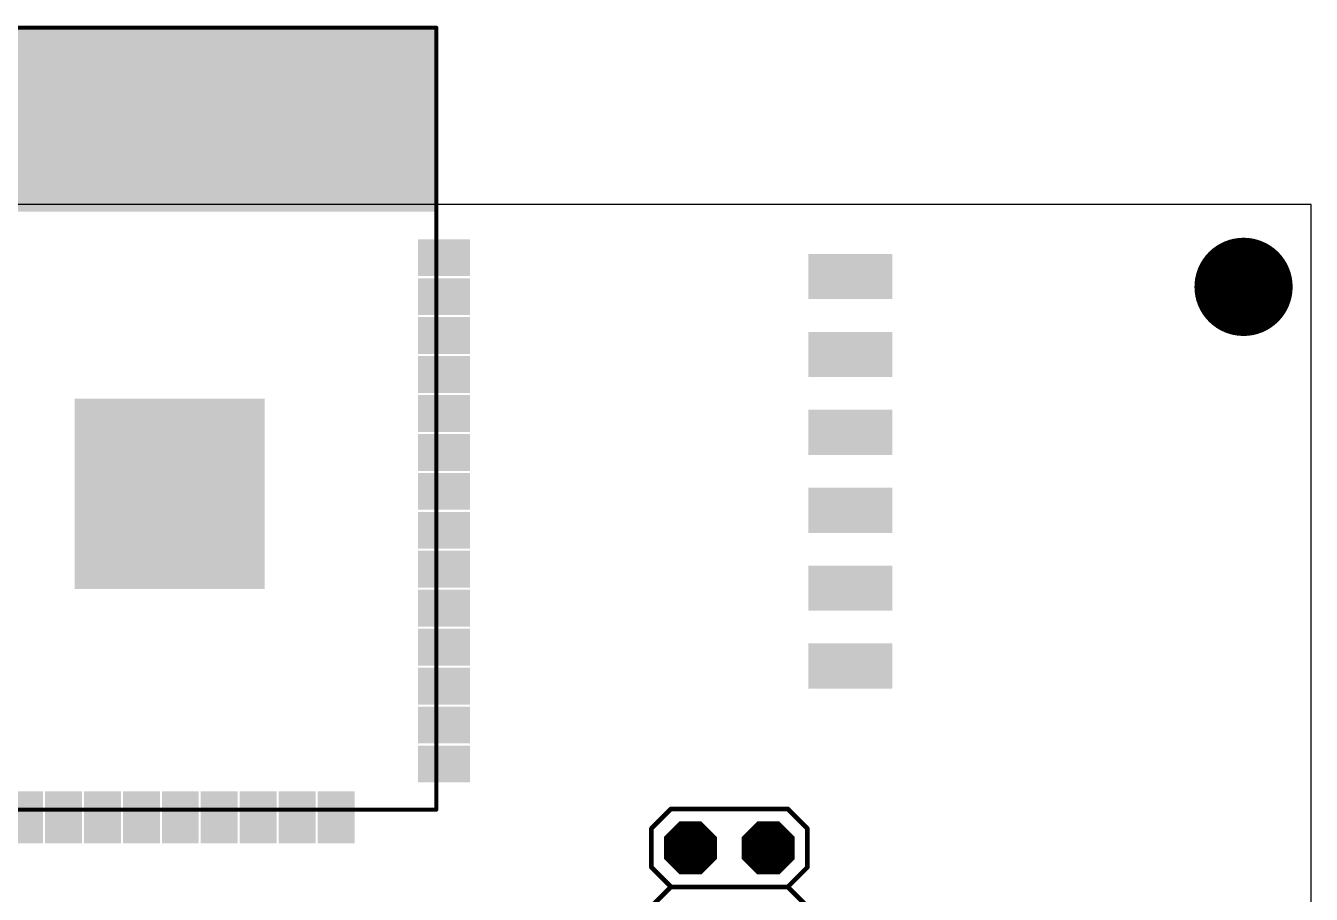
# Model space of a CAD drawing. Extents: x 0 to 100, y 0 to 76.
# Drawn here: x 58.07 to 100, y 47.5 to 75.83 of the extents above; entities that cross this region are included whole.
import ezdxf

# ---------------------------------------------------------------- set-up
doc = ezdxf.new("R2010")
doc.units = 0
for name, color, linetype in [('20', 31, 'CONTINUOUS'), ('22', 253, 'CONTINUOUS'), ('29', 253, 'CONTINUOUS'), ('41', 12, 'CONTINUOUS'), ('51', 253, 'CONTINUOUS')]:
    doc.layers.add(name, color=color, linetype=linetype)

# ---------------------------------------------------------------- blocks, each defined once
blk = doc.blocks.new('OCTAGONP')
at = {"const_width": 0.5}
blk.add_lwpolyline([(-0.25, -0.1036), (-0.25, 0.1036), (-0.1036, 0.25), (0.1036, 0.25), (0.25, 0.1036), (0.25, -0.1036), (0.1036, -0.25), (-0.1036, -0.25), (-0.25, -0.1036), (-0.25, 0.1036)], dxfattribs=at)
blk = doc.blocks.new('RECT')
blk.add_solid([(-0.5, -0.5), (0.5, -0.5), (-0.5, 0.5), (0.5, 0.5)])

msp = doc.modelspace()

# ---------------------------------------------------------------- linework, layer by layer
at = {"layer": '20'}
for p, q in [((99.9994, 70), (-0.0007, 70)), ((99.9994, 0), (99.9994, 70))]:
    msp.add_line(p, q, dxfattribs=at)
msp.add_circle((97.79, 67.31), 1.5, dxfattribs=at)
at = {"layer": '22', "const_width": 0.1524}
for points in [[(79.1133, 50.2847), (78.4783, 49.6497)], [(82.9233, 50.2847), (79.1133, 50.2847)], [(82.9233, 50.2847), (83.5583, 49.6497)], [(78.4783, 49.6497), (78.4783, 48.3797)], [(83.5583, 49.6497), (83.5583, 48.3797)], [(78.4783, 48.3797), (79.1133, 47.7447)], [(83.5583, 48.3797), (82.9233, 47.7447)], [(79.1133, 47.7447), (78.4783, 47.1097)], [(79.1133, 47.7447), (82.9233, 47.7447)], [(82.9233, 47.7447), (83.5583, 47.1097)]]:
    msp.add_lwpolyline(points, dxfattribs=at)
at = {"layer": '22', "const_width": 0.0762}
for points in [[(79.1133, 50.3228, 1), (79.1133, 50.2466)], [(79.1403, 50.2577, 1), (79.0864, 50.3116)], [(82.9503, 50.3116, 1), (82.8964, 50.2577)], [(82.9233, 50.2466, 1), (82.9233, 50.3228)], [(78.5164, 49.6497, 1), (78.4402, 49.6497)], [(78.4514, 49.6766, 1), (78.5053, 49.6227)], [(83.5964, 49.6497, 1), (83.5202, 49.6497)], [(83.5314, 49.6227, 1), (83.5853, 49.6766)], [(78.5053, 48.4066, 1), (78.4514, 48.3527)], [(78.4402, 48.3797, 1), (78.5164, 48.3797)], [(83.5202, 48.3797, 1), (83.5964, 48.3797)], [(83.5853, 48.3527, 1), (83.5314, 48.4066)], [(79.1133, 47.7828, 1), (79.1133, 47.7066)], [(79.1403, 47.7177, 1), (79.0864, 47.7716)], [(79.0864, 47.7177, 1), (79.1403, 47.7716)], [(82.9503, 47.7716, 1), (82.8964, 47.7177)], [(82.8964, 47.7716, 1), (82.9503, 47.7177)], [(82.9233, 47.7066, 1), (82.9233, 47.7828)]]:
    msp.add_lwpolyline(points, format="xyb", dxfattribs=at)
at = {"layer": '29', "const_width": 1.6016}
msp.add_lwpolyline([(97.79, 66.5092, 1), (97.79, 68.1108, 1), (97.79, 66.5092)], format="xyb", dxfattribs=at)
at = {"layer": '51', "const_width": 0.127}
for points in [[(53.4605, 75.7619), (71.4605, 75.7619)], [(71.4605, 75.7619), (71.4605, 50.2619)], [(71.4605, 50.2619), (53.4605, 50.2619)]]:
    msp.add_lwpolyline(points, dxfattribs=at)
at = {"layer": '51', "const_width": 0.0635}
for points in [[(71.4922, 75.7619, 1), (71.4287, 75.7619)], [(71.4605, 75.7301, 1), (71.4605, 75.7936)], [(71.4605, 50.2301, 1), (71.4605, 50.2936)], [(71.4287, 50.2619, 1), (71.4922, 50.2619)]]:
    msp.add_lwpolyline(points, format="xyb", dxfattribs=at)

# ---------------------------------------------------------------- block references
at = {"layer": '29'}
for p, xscale, yscale in [((71.7105, 68.2619), 1.7032, 1.2032), ((84.9632, 67.6456), 2.7432, 1.4732), ((71.7105, 66.9919), 1.7032, 1.2032), ((71.7105, 65.7219), 1.7032, 1.2032), ((84.9632, 65.1056), 2.7432, 1.4732), ((71.7105, 64.4519), 1.7032, 1.2032), ((71.7105, 63.1819), 1.7032, 1.2032), ((62.7605, 60.5619), 6.2032, 6.2032), ((84.9632, 62.5656), 2.7432, 1.4732), ((71.7105, 61.9119), 1.7032, 1.2032), ((71.7105, 60.6419), 1.7032, 1.2032), ((84.9632, 60.0256), 2.7432, 1.4732), ((71.7105, 59.3719), 1.7032, 1.2032), ((71.7105, 58.1019), 1.7032, 1.2032), ((84.9632, 57.4856), 2.7432, 1.4732), ((71.7105, 56.8319), 1.7032, 1.2032), ((71.7105, 55.5619), 1.7032, 1.2032), ((84.9632, 54.9456), 2.7432, 1.4732), ((71.7105, 54.2919), 1.7032, 1.2032), ((71.7105, 53.0219), 1.7032, 1.2032), ((71.7105, 51.7519), 1.7032, 1.2032)]:
    msp.add_blockref('RECT', p, dxfattribs=dict(at, xscale=xscale, yscale=yscale))
for name, p, xscale, yscale, rotation in [('RECT', (58.0305, 50.0119), 1.7032, 1.2032, 90), ('RECT', (59.3005, 50.0119), 1.7032, 1.2032, 90), ('RECT', (60.5705, 50.0119), 1.7032, 1.2032, 90), ('RECT', (61.8405, 50.0119), 1.7032, 1.2032, 90), ('RECT', (63.1105, 50.0119), 1.7032, 1.2032, 90), ('RECT', (64.3805, 50.0119), 1.7032, 1.2032, 90), ('RECT', (65.6505, 50.0119), 1.7032, 1.2032, 90), ('RECT', (66.9205, 50.0119), 1.7032, 1.2032, 90), ('RECT', (68.1905, 50.0119), 1.7032, 1.2032, 90), ('OCTAGONP', (79.7483, 49.0147), 1.7272, 1.7272, 270), ('OCTAGONP', (82.2883, 49.0147), 1.7272, 1.7272, 270)]:
    msp.add_blockref(name, p, dxfattribs=dict(at, xscale=xscale, yscale=yscale, rotation=rotation))
at = {"layer": '41', "xscale": 18, "yscale": 6}
msp.add_blockref('RECT', (62.4605, 72.7619), dxfattribs=at)

doc.saveas('drawing.dxf')
